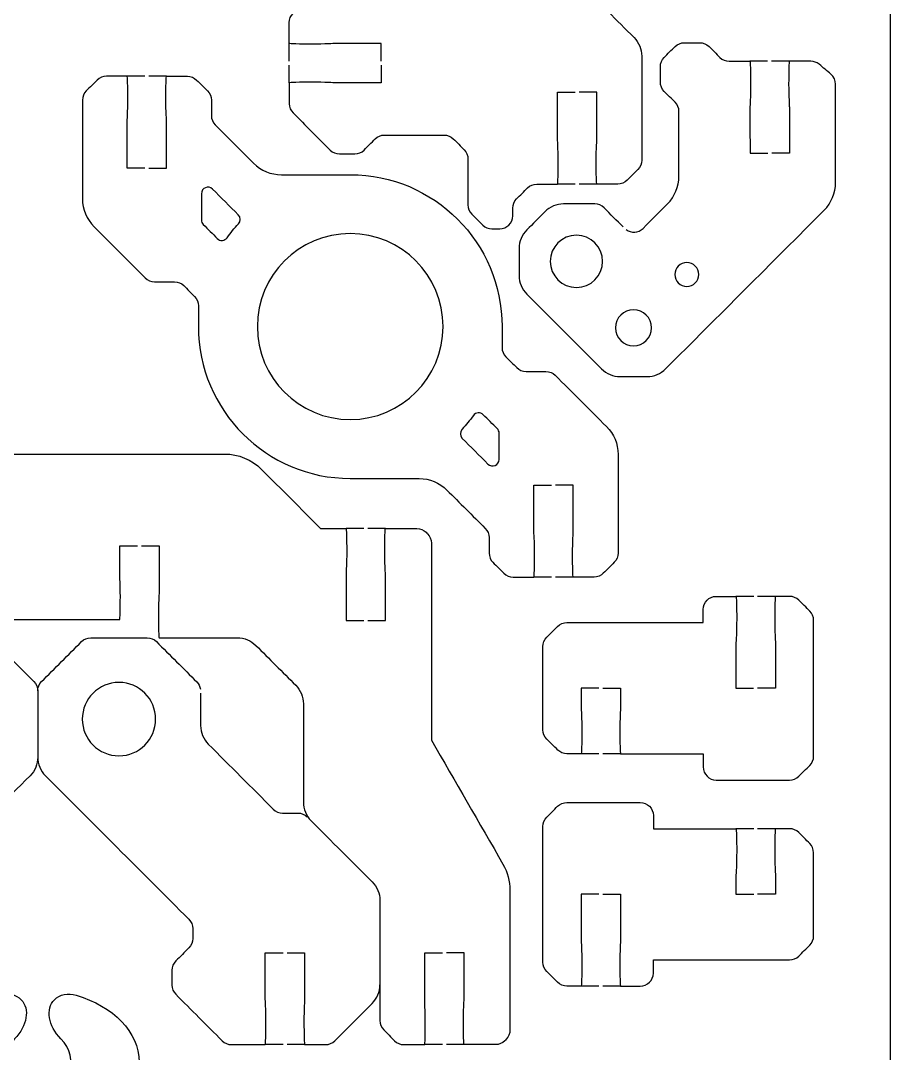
# Model space of a CAD drawing. Extents: x 0 to 265, y 230 to 450.
# Drawn here: x 63.7 to 130, y 292.7 to 371.4 of the extents above; entities that cross this region are included whole.
import ezdxf

# ---------------------------------------------------------------- set-up
doc = ezdxf.new("R2010")
doc.units = 0
doc.header["$MEASUREMENT"] = 0
doc.layers.add('DEFAULT', color=18, linetype='CONTINUOUS')

msp = doc.modelspace()

# ---------------------------------------------------------------- linework, layer by layer
at = {"layer": 'DEFAULT', "color": 1}
for points in [[(129.999, 242.15), (129.999, 437.85)], [(84.169, 368.346), (84.169, 369.697)], [(120.643, 368.343), (119.292, 368.343)], [(122.294, 368.343), (120.943, 368.343)], [(84.169, 366.699), (84.169, 368.046)], [(73.166, 367.207), (71.815, 367.207)], [(74.817, 367.207), (73.466, 367.207)], [(105.978, 358.983), (104.627, 358.983)], [(107.629, 358.983), (106.278, 358.983)], [(89.856, 332.74), (88.505, 332.74)], [(91.507, 332.74), (90.156, 332.74)], [(104.172, 329.04), (102.821, 329.04)], [(105.823, 329.04), (104.472, 329.04)], [(119.578, 327.565), (118.23, 327.565)], [(121.229, 327.565), (119.877, 327.565)], [(107.774, 315.567), (106.426, 315.567)], [(109.425, 315.567), (108.073, 315.567)], [(119.578, 309.863), (118.23, 309.863)], [(121.229, 309.863), (119.877, 309.863)], [(107.774, 297.865), (106.426, 297.865)], [(109.425, 297.865), (108.073, 297.865)], [(83.7, 293.409), (82.349, 293.409)], [(85.351, 293.409), (84, 293.409)], [(95.853, 293.409), (94.502, 293.409)], [(97.504, 293.409), (96.153, 293.409)]]:
    msp.add_lwpolyline(points, dxfattribs=at)
for points, knots in [([(91.168, 368.35), (91.168, 368.799), (91.168, 369.248), (91.168, 369.697), (90.002, 369.697), (88.835, 369.697), (87.669, 369.697), (87.577, 369.697), (86.886, 369.648), (85.919, 369.648), (84.952, 369.648), (84.169, 369.669), (84.169, 369.697), (84.169, 370.226), (84.169, 370.756), (84.169, 371.285), (84.169, 371.549), (84.275, 371.803), (84.462, 371.99), (84.74, 372.268), (85.017, 372.545), (85.295, 372.823), (85.482, 373.01), (85.736, 373.116), (86, 373.116), (86.78, 373.116), (87.559, 373.116), (88.339, 373.116), (88.872, 373.116), (89.38, 373.327), (89.754, 373.701), (90.084, 374.032), (90.415, 374.362), (90.745, 374.693), (91.119, 375.066), (91.331, 375.574), (91.331, 376.107), (91.331, 378.909), (91.331, 381.712), (91.331, 384.514), (91.331, 385.047), (91.119, 385.555), (90.745, 385.929), (90.191, 386.482), (89.637, 387.036), (89.083, 387.59), (88.709, 387.964), (88.498, 388.472), (88.498, 389.005), (88.498, 391.381), (88.498, 393.758), (88.498, 396.134), (88.498, 397.207), (89.069, 398.198), (89.997, 398.734), (92.396, 400.121), (94.795, 401.507), (97.194, 402.894), (97.515, 403.081), (97.896, 403.13), (98.252, 403.035), (98.577, 402.948), (98.901, 402.861), (99.226, 402.774), (99.483, 402.703), (99.702, 402.534), (99.836, 402.304), (100.1, 401.846), (100.363, 401.387), (100.63, 400.925), (100.63, 400.893), (99.97, 400.484), (99.141, 400.008), (98.302, 399.525), (97.677, 399.225), (97.596, 399.179), (96.586, 398.597), (95.576, 398.015), (94.566, 397.433), (94.791, 397.041), (95.017, 396.649), (95.243, 396.258)], [0, 0, 0, 0, 3.82, 3.82, 3.82, 13.74, 13.74, 13.74, 14.74, 14.74, 14.74, 15.74, 15.74, 15.74, 20.24, 20.24, 20.24, 21.24, 21.24, 21.24, 24.577544, 24.577544, 24.577544, 25.577544, 25.577544, 25.577544, 32.207544, 32.207544, 32.207544, 33.207544, 33.207544, 33.207544, 37.181484, 37.181484, 37.181484, 38.181484, 38.181484, 38.181484, 62.011484, 62.011484, 62.011484, 63.011484, 63.011484, 63.011484, 69.67243, 69.67243, 69.67243, 70.67243, 70.67243, 70.67243, 90.88243, 90.88243, 90.88243, 91.88243, 91.88243, 91.88243, 115.444351, 115.444351, 115.444351, 116.444351, 116.444351, 116.444351, 119.301832, 119.301832, 119.301832, 120.301832, 120.301832, 120.301832, 124.813485, 124.813485, 124.813485, 125.813485, 125.813485, 125.813485, 126.813485, 126.813485, 126.813485, 136.727646, 136.727646, 136.727646, 140.571511, 140.571511, 140.571511, 140.571511]), ([(106.133, 374.322), (106.278, 374.273), (106.408, 374.195), (106.514, 374.089), (107.828, 372.776), (109.141, 371.462), (110.455, 370.149), (110.829, 369.775), (111.04, 369.267), (111.04, 368.734), (111.04, 366.091), (111.04, 363.447), (111.04, 360.804), (111.04, 360.539), (110.934, 360.285), (110.748, 360.098), (110.472, 359.822), (110.197, 359.545), (109.922, 359.269), (109.735, 359.082), (109.481, 358.976), (109.213, 358.976), (108.685, 358.976), (108.157, 358.976), (107.625, 358.98), (107.597, 358.98), (107.573, 359.763), (107.573, 360.73), (107.573, 361.696), (107.625, 362.388), (107.625, 362.479), (107.625, 363.646), (107.625, 364.812), (107.625, 365.979), (107.175, 365.979), (106.725, 365.979), (106.274, 365.979)], [0, 0, 0, 0, 1, 1, 1, 16.796765, 16.796765, 16.796765, 17.796765, 17.796765, 17.796765, 40.276765, 40.276765, 40.276765, 41.276765, 41.276765, 41.276765, 44.593104, 44.593104, 44.593104, 45.593104, 45.593104, 45.593104, 50.097246, 50.097246, 50.097246, 51.097246, 51.097246, 51.097246, 52.097246, 52.097246, 52.097246, 62.017246, 62.017246, 62.017246, 65.847246, 65.847246, 65.847246, 65.847246]), ([(109.848, 355.516), (110.236, 355.226), (110.79, 355.258), (111.146, 355.611), (111.765, 356.231), (112.383, 356.85), (113.002, 357.47), (113.566, 358.031), (113.88, 358.796), (113.88, 359.59), (113.88, 361.232), (113.88, 362.873), (113.88, 364.515), (113.88, 364.783), (113.774, 365.037), (113.587, 365.224), (113.311, 365.499), (113.035, 365.774), (112.758, 366.049), (112.571, 366.236), (112.462, 366.49), (112.462, 366.759), (112.462, 367.149), (112.462, 367.539), (112.462, 367.93), (112.462, 368.194), (112.568, 368.448), (112.758, 368.635), (113.034, 368.912), (113.309, 369.188), (113.584, 369.464), (113.774, 369.651), (114.028, 369.757), (114.293, 369.757), (114.683, 369.757), (115.074, 369.757), (115.464, 369.757), (115.729, 369.757), (115.983, 369.651), (116.173, 369.464), (116.448, 369.188), (116.724, 368.912), (116.999, 368.635), (117.189, 368.448), (117.443, 368.343), (117.708, 368.343), (118.236, 368.343), (118.764, 368.343), (119.292, 368.343), (119.32, 368.343), (119.345, 367.559), (119.345, 366.593), (119.348, 365.626), (119.295, 364.935), (119.295, 364.843), (119.297, 363.676), (119.298, 362.51), (119.299, 361.343), (119.749, 361.343), (120.2, 361.343), (120.65, 361.343)], [0, 0, 0, 0, 1, 1, 1, 8.445838, 8.445838, 8.445838, 9.445838, 9.445838, 9.445838, 23.405838, 23.405838, 23.405838, 24.405838, 24.405838, 24.405838, 27.722176, 27.722176, 27.722176, 28.722176, 28.722176, 28.722176, 32.042176, 32.042176, 32.042176, 33.042176, 33.042176, 33.042176, 36.358514, 36.358514, 36.358514, 37.358514, 37.358514, 37.358514, 40.678514, 40.678514, 40.678514, 41.678514, 41.678514, 41.678514, 44.994853, 44.994853, 44.994853, 45.994853, 45.994853, 45.994853, 50.484853, 50.484853, 50.484853, 51.484853, 51.484853, 51.484853, 52.484853, 52.484853, 52.484853, 62.404858, 62.404858, 62.404858, 66.234858, 66.234858, 66.234858, 66.234858]), ([(109.626, 355.717), (109.141, 356.202), (108.657, 356.688), (108.172, 357.174), (107.982, 357.361), (107.728, 357.466), (107.463, 357.466), (106.669, 357.466), (105.876, 357.466), (105.082, 357.466), (104.553, 357.466), (104.045, 357.255), (103.667, 356.881), (103.205, 356.417), (102.743, 355.954), (102.281, 355.491), (101.903, 355.117), (101.692, 354.609), (101.692, 354.076), (101.692, 353.388), (101.692, 352.7), (101.692, 352.012), (101.692, 351.483), (101.903, 350.972), (102.281, 350.598), (104.179, 348.7), (106.077, 346.802), (107.975, 344.904), (108.352, 344.53), (108.86, 344.318), (109.389, 344.318), (110.077, 344.318), (110.765, 344.318), (111.453, 344.318), (111.982, 344.318), (112.49, 344.53), (112.868, 344.904), (116.894, 348.932), (120.92, 352.959), (124.947, 356.987), (125.511, 357.548), (125.825, 358.313), (125.825, 359.107), (125.825, 361.602), (125.825, 364.097), (125.825, 366.593), (125.825, 366.889), (125.698, 367.168), (125.469, 367.358), (125.171, 367.609), (124.874, 367.859), (124.576, 368.11), (124.393, 368.261), (124.167, 368.346), (123.931, 368.346), (123.385, 368.346), (122.84, 368.346), (122.294, 368.346), (122.266, 368.346), (122.245, 367.563), (122.245, 366.596), (122.248, 365.63), (122.297, 364.938), (122.297, 364.847), (122.299, 363.68), (122.3, 362.513), (122.301, 361.347), (121.851, 361.347), (121.4, 361.347), (120.95, 361.347)], [0, 0, 0, 0, 5.833635, 5.833635, 5.833635, 6.833635, 6.833635, 6.833635, 13.583635, 13.583635, 13.583635, 14.583635, 14.583635, 14.583635, 20.14857, 20.14857, 20.14857, 21.14857, 21.14857, 21.14857, 26.99857, 26.99857, 26.99857, 27.99857, 27.99857, 27.99857, 50.823977, 50.823977, 50.823977, 51.823977, 51.823977, 51.823977, 57.673977, 57.673977, 57.673977, 58.673977, 58.673977, 58.673977, 107.103721, 107.103721, 107.103721, 108.103721, 108.103721, 108.103721, 129.323721, 129.323721, 129.323721, 130.323721, 130.323721, 130.323721, 133.630955, 133.630955, 133.630955, 134.630955, 134.630955, 134.630955, 139.270955, 139.270955, 139.270955, 140.270955, 140.270955, 140.270955, 141.270955, 141.270955, 141.270955, 151.19096, 151.19096, 151.19096, 155.02096, 155.02096, 155.02096, 155.02096]), ([(91.168, 368.05), (91.168, 367.598), (91.168, 367.147), (91.168, 366.695), (90.002, 366.695), (88.835, 366.695), (87.669, 366.695), (87.577, 366.695), (86.886, 366.748), (85.919, 366.748), (84.952, 366.748), (84.169, 366.723), (84.169, 366.695), (84.169, 366.166), (84.169, 365.637), (84.169, 365.108), (84.169, 364.843), (84.275, 364.589), (84.462, 364.402), (85.404, 363.46), (86.346, 362.518), (87.288, 361.576), (87.475, 361.389), (87.729, 361.283), (87.993, 361.283), (88.384, 361.283), (88.774, 361.283), (89.165, 361.283), (89.433, 361.283), (89.687, 361.389), (89.874, 361.576), (90.156, 361.86), (90.438, 362.143), (90.72, 362.426), (90.907, 362.613), (91.161, 362.719), (91.429, 362.719), (92.944, 362.719), (94.459, 362.719), (95.973, 362.719), (96.238, 362.719), (96.492, 362.613), (96.679, 362.426), (96.954, 362.151), (97.229, 361.876), (97.504, 361.601), (97.691, 361.414), (97.797, 361.16), (97.797, 360.895), (97.797, 359.729), (97.797, 358.562), (97.797, 357.396), (97.797, 357.131), (97.903, 356.877), (98.09, 356.69), (98.366, 356.414), (98.643, 356.138), (98.919, 355.861), (99.106, 355.674), (99.36, 355.568), (99.624, 355.568), (99.821, 355.568), (100.017, 355.568), (100.214, 355.568), (100.764, 355.568), (101.212, 356.016), (101.212, 356.567), (101.212, 356.763), (101.212, 356.96), (101.212, 357.156), (101.212, 357.421), (101.318, 357.675), (101.505, 357.862), (101.781, 358.138), (102.057, 358.414), (102.334, 358.691), (102.521, 358.878), (102.775, 358.983), (103.039, 358.983), (103.569, 358.983), (104.098, 358.983), (104.627, 358.983), (104.655, 359.054), (104.673, 359.809), (104.673, 360.73), (104.673, 361.696), (104.623, 362.388), (104.623, 362.479), (104.623, 363.646), (104.623, 364.812), (104.623, 365.979), (105.074, 365.979), (105.524, 365.979), (105.974, 365.979)], [0, 0, 0, 0, 3.84, 3.84, 3.84, 13.76, 13.76, 13.76, 14.76, 14.76, 14.76, 15.76, 15.76, 15.76, 20.26, 20.26, 20.26, 21.26, 21.26, 21.26, 32.587851, 32.587851, 32.587851, 33.587851, 33.587851, 33.587851, 36.907851, 36.907851, 36.907851, 37.907851, 37.907851, 37.907851, 41.309042, 41.309042, 41.309042, 42.309042, 42.309042, 42.309042, 55.189042, 55.189042, 55.189042, 56.189042, 56.189042, 56.189042, 59.498301, 59.498301, 59.498301, 60.498301, 60.498301, 60.498301, 70.418301, 70.418301, 70.418301, 71.418301, 71.418301, 71.418301, 74.741703, 74.741703, 74.741703, 75.741703, 75.741703, 75.741703, 77.411703, 77.411703, 77.411703, 78.411703, 78.411703, 78.411703, 80.081703, 80.081703, 80.081703, 81.081703, 81.081703, 81.081703, 84.405105, 84.405105, 84.405105, 85.405105, 85.405105, 85.405105, 89.905105, 89.905105, 89.905105, 90.905105, 90.905105, 90.905105, 91.905105, 91.905105, 91.905105, 101.825105, 101.825105, 101.825105, 105.655105, 105.655105, 105.655105, 105.655105]), ([(73.163, 360.207), (72.713, 360.207), (72.264, 360.207), (71.815, 360.207), (71.815, 361.374), (71.815, 362.541), (71.815, 363.707), (71.815, 363.799), (71.864, 364.49), (71.864, 365.457), (71.864, 366.423), (71.843, 367.207), (71.815, 367.207), (71.287, 367.207), (70.759, 367.207), (70.231, 367.207), (69.966, 367.207), (69.709, 367.101), (69.522, 366.914), (69.247, 366.637), (68.972, 366.361), (68.696, 366.085), (68.509, 365.898), (68.404, 365.644), (68.404, 365.379), (68.404, 362.873), (68.404, 360.367), (68.404, 357.862), (68.404, 357.064), (68.721, 356.302), (69.286, 355.738), (70.587, 354.436), (71.889, 353.134), (73.191, 351.833), (73.378, 351.646), (73.632, 351.54), (73.9, 351.54), (74.408, 351.54), (74.916, 351.54), (75.424, 351.54), (75.688, 351.54), (75.942, 351.434), (76.129, 351.247), (76.405, 350.971), (76.68, 350.694), (76.955, 350.418), (77.142, 350.231), (77.248, 349.977), (77.248, 349.712), (77.248, 349.183), (77.248, 348.654), (77.248, 348.125), (77.248, 341.736), (82.43, 336.554), (88.822, 336.554), (90.572, 336.553), (92.322, 336.551), (94.072, 336.55), (94.869, 336.55), (95.631, 336.236), (96.192, 335.672), (97.167, 334.697), (98.142, 333.722), (99.116, 332.747), (99.303, 332.56), (99.409, 332.306), (99.409, 332.042), (99.409, 331.65), (99.409, 331.259), (99.409, 330.867), (99.409, 330.602), (99.515, 330.348), (99.702, 330.161), (99.977, 329.885), (100.252, 329.609), (100.528, 329.332), (100.715, 329.145), (100.972, 329.04), (101.237, 329.04), (101.765, 329.04), (102.293, 329.04), (102.821, 329.04), (102.849, 329.04), (102.874, 329.823), (102.874, 330.789), (102.874, 331.756), (102.821, 332.447), (102.821, 332.539), (102.822, 333.706), (102.823, 334.872), (102.824, 336.039), (103.275, 336.039), (103.725, 336.039), (104.175, 336.039)], [0, 0, 0, 0, 3.82, 3.82, 3.82, 13.74, 13.74, 13.74, 14.74, 14.74, 14.74, 15.74, 15.74, 15.74, 20.23, 20.23, 20.23, 21.23, 21.23, 21.23, 24.546338, 24.546338, 24.546338, 25.546338, 25.546338, 25.546338, 46.856338, 46.856338, 46.856338, 47.856338, 47.856338, 47.856338, 63.511682, 63.511682, 63.511682, 64.511682, 64.511682, 64.511682, 68.831682, 68.831682, 68.831682, 69.831682, 69.831682, 69.831682, 73.148021, 73.148021, 73.148021, 74.148021, 74.148021, 74.148021, 78.648021, 78.648021, 78.648021, 79.658021, 79.658021, 79.658021, 94.538024, 94.538024, 94.538024, 95.538024, 95.538024, 95.538024, 107.261855, 107.261855, 107.261855, 108.261855, 108.261855, 108.261855, 111.591855, 111.591855, 111.591855, 112.591855, 112.591855, 112.591855, 115.908193, 115.908193, 115.908193, 116.908193, 116.908193, 116.908193, 121.398193, 121.398193, 121.398193, 122.398193, 122.398193, 122.398193, 123.398193, 123.398193, 123.398193, 133.318198, 133.318198, 133.318198, 137.148198, 137.148198, 137.148198, 137.148198]), ([(73.462, 360.207), (73.914, 360.207), (74.366, 360.207), (74.817, 360.207), (74.817, 361.374), (74.817, 362.541), (74.817, 363.707), (74.817, 363.799), (74.764, 364.49), (74.764, 365.457), (74.764, 366.423), (74.789, 367.207), (74.817, 367.207), (75.346, 367.207), (75.875, 367.207), (76.405, 367.207), (76.669, 367.207), (76.923, 367.101), (77.11, 366.914), (77.387, 366.637), (77.663, 366.361), (77.939, 366.085), (78.126, 365.898), (78.232, 365.644), (78.232, 365.379), (78.232, 364.989), (78.232, 364.598), (78.232, 364.208), (78.232, 363.94), (78.338, 363.686), (78.525, 363.499), (79.5, 362.524), (80.474, 361.549), (81.449, 360.574), (82.014, 360.013), (82.776, 359.696), (83.57, 359.696), (85.32, 359.696), (87.071, 359.696), (88.822, 359.696), (95.215, 359.696), (100.394, 354.517), (100.394, 348.125), (100.394, 347.595), (100.394, 347.064), (100.394, 346.534), (100.394, 346.269), (100.499, 346.015), (100.686, 345.828), (100.961, 345.552), (101.237, 345.276), (101.512, 344.999), (101.699, 344.812), (101.956, 344.706), (102.221, 344.706), (102.729, 344.706), (103.237, 344.706), (103.745, 344.706), (104.009, 344.706), (104.263, 344.601), (104.45, 344.414), (105.753, 343.112), (107.056, 341.81), (108.359, 340.508), (108.924, 339.947), (109.238, 339.182), (109.238, 338.388), (109.238, 335.882), (109.238, 333.376), (109.238, 330.87), (109.238, 330.602), (109.132, 330.348), (108.945, 330.161), (108.668, 329.885), (108.392, 329.609), (108.116, 329.332), (107.929, 329.145), (107.675, 329.04), (107.41, 329.04), (106.881, 329.04), (106.352, 329.04), (105.823, 329.04), (105.795, 329.04), (105.773, 329.823), (105.773, 330.789), (105.773, 331.756), (105.823, 332.447), (105.823, 332.539), (105.824, 333.706), (105.825, 334.872), (105.826, 336.039), (105.376, 336.039), (104.926, 336.039), (104.475, 336.039)], [0, 0, 0, 0, 3.84, 3.84, 3.84, 13.76, 13.76, 13.76, 14.76, 14.76, 14.76, 15.76, 15.76, 15.76, 20.26, 20.26, 20.26, 21.26, 21.26, 21.26, 24.583402, 24.583402, 24.583402, 25.583402, 25.583402, 25.583402, 28.903402, 28.903402, 28.903402, 29.903402, 29.903402, 29.903402, 41.627232, 41.627232, 41.627232, 42.627232, 42.627232, 42.627232, 57.517232, 57.517232, 57.517232, 58.517232, 58.517232, 58.517232, 63.027232, 63.027232, 63.027232, 64.027232, 64.027232, 64.027232, 67.343571, 67.343571, 67.343571, 68.343571, 68.343571, 68.343571, 72.663571, 72.663571, 72.663571, 73.663571, 73.663571, 73.663571, 89.325987, 89.325987, 89.325987, 90.325987, 90.325987, 90.325987, 111.635987, 111.635987, 111.635987, 112.635987, 112.635987, 112.635987, 115.959389, 115.959389, 115.959389, 116.959389, 116.959389, 116.959389, 121.459389, 121.459389, 121.459389, 122.459389, 122.459389, 122.459389, 123.459389, 123.459389, 123.459389, 133.379394, 133.379394, 133.379394, 137.209394, 137.209394, 137.209394, 137.209394]), ([(78.68, 354.839), (78.326, 355.192), (77.972, 355.545), (77.617, 355.899), (77.524, 355.993), (77.471, 356.12), (77.471, 356.253), (77.471, 356.917), (77.471, 357.582), (77.471, 358.246), (77.471, 358.692), (78.009, 358.915), (78.324, 358.6), (78.978, 357.946), (79.632, 357.292), (80.286, 356.638), (80.476, 356.448), (80.475, 356.144), (80.293, 355.946), (79.986, 355.613), (79.699, 355.263), (79.433, 354.896), (79.254, 354.648), (78.896, 354.623), (78.68, 354.839)], [0, 0, 0, 0, 4.253958, 4.253958, 4.253958, 5.253958, 5.253958, 5.253958, 10.903958, 10.903958, 10.903958, 11.903958, 11.903958, 11.903958, 19.765571, 19.765571, 19.765571, 20.765571, 20.765571, 20.765571, 21.765571, 21.765571, 21.765571, 22.765571, 22.765571, 22.765571, 22.765571]), ([(88.823, 341.042), (84.911, 341.042), (81.739, 344.213), (81.739, 348.126), (81.739, 352.038), (84.911, 355.206), (88.823, 355.206), (92.732, 355.206), (95.903, 352.038), (95.903, 348.126), (95.903, 344.213), (92.732, 341.042), (88.823, 341.042)], [1, 1, 1, 1, 2, 2, 2, 3, 3, 3, 4, 4, 4, 5, 5, 5, 5]), ([(106.064, 351.102), (104.964, 351.102), (104.071, 351.995), (104.071, 353.095), (104.071, 354.196), (104.964, 355.085), (106.064, 355.085), (107.165, 355.085), (108.058, 354.196), (108.058, 353.095), (108.058, 351.995), (107.165, 351.102), (106.064, 351.102)], [1, 1, 1, 1, 2, 2, 2, 3, 3, 3, 4, 4, 4, 5, 5, 5, 5]), ([(114.478, 351.183), (113.974, 351.183), (113.568, 351.589), (113.568, 352.094), (113.568, 352.598), (113.974, 353.007), (114.478, 353.007), (114.983, 353.007), (115.388, 352.598), (115.388, 352.094), (115.388, 351.589), (114.983, 351.183), (114.478, 351.183)], [1, 1, 1, 1, 2, 2, 2, 3, 3, 3, 4, 4, 4, 5, 5, 5, 5]), ([(110.421, 346.661), (109.659, 346.661), (109.045, 347.278), (109.045, 348.037), (109.045, 348.795), (109.659, 349.409), (110.421, 349.409), (111.18, 349.409), (111.794, 348.795), (111.794, 348.037), (111.794, 347.278), (111.18, 346.661), (110.421, 346.661)], [1, 1, 1, 1, 2, 2, 2, 3, 3, 3, 4, 4, 4, 5, 5, 5, 5]), ([(99.319, 337.648), (98.665, 338.301), (98.011, 338.955), (97.357, 339.609), (97.167, 339.799), (97.168, 340.103), (97.35, 340.302), (97.656, 340.635), (97.941, 340.986), (98.206, 341.354), (98.384, 341.602), (98.744, 341.627), (98.96, 341.411), (99.315, 341.057), (99.67, 340.703), (100.025, 340.349), (100.119, 340.255), (100.172, 340.127), (100.172, 339.995), (100.172, 339.33), (100.172, 338.666), (100.172, 338.002), (100.172, 337.556), (99.633, 337.333), (99.319, 337.648)], [1, 1, 1, 1, 8.861613, 8.861613, 8.861613, 9.861613, 9.861613, 9.861613, 10.861613, 10.861613, 10.861613, 11.861613, 11.861613, 11.861613, 16.127591, 16.127591, 16.127591, 17.127591, 17.127591, 17.127591, 22.777591, 22.777591, 22.777591, 23.777591, 23.777591, 23.777591, 23.777591]), ([(40.143, 325.741), (40.593, 325.741), (41.043, 325.741), (41.494, 325.741), (41.494, 326.908), (41.494, 328.074), (41.494, 329.241), (41.494, 329.576), (41.444, 330.024), (41.444, 330.99), (41.444, 331.961), (41.465, 332.74), (41.494, 332.74), (42.14, 332.74), (42.787, 332.74), (43.434, 332.74), (44.934, 334.241), (46.435, 335.741), (47.935, 337.242), (48.687, 337.99), (49.703, 338.413), (50.765, 338.413), (60.254, 338.413), (69.744, 338.413), (79.234, 338.413), (80.292, 338.413), (81.308, 337.993), (82.06, 337.245), (83.56, 335.744), (85.061, 334.242), (86.561, 332.74), (87.207, 332.74), (87.852, 332.74), (88.498, 332.74), (88.53, 332.74), (88.551, 331.961), (88.551, 330.99), (88.551, 330.024), (88.501, 329.576), (88.501, 329.241), (88.501, 328.074), (88.501, 326.908), (88.501, 325.741), (88.953, 325.741), (89.404, 325.741), (89.856, 325.741)], [0, 0, 0, 0, 3.83, 3.83, 3.83, 13.75, 13.75, 13.75, 14.75, 14.75, 14.75, 15.75, 15.75, 15.75, 21.25, 21.25, 21.25, 39.295365, 39.295365, 39.295365, 40.295365, 40.295365, 40.295365, 120.995365, 120.995365, 120.995365, 121.995365, 121.995365, 121.995365, 140.047803, 140.047803, 140.047803, 145.537803, 145.537803, 145.537803, 146.537803, 146.537803, 146.537803, 147.537803, 147.537803, 147.537803, 157.457803, 157.457803, 157.457803, 161.297803, 161.297803, 161.297803, 161.297803]), ([(90.156, 325.741), (90.604, 325.741), (91.052, 325.741), (91.5, 325.741), (91.501, 326.908), (91.502, 328.074), (91.503, 329.241), (91.503, 329.576), (91.454, 330.024), (91.451, 330.99), (91.454, 331.95), (91.475, 332.73), (91.503, 332.74), (92.302, 332.74), (93.1, 332.74), (93.899, 332.74), (94.163, 332.74), (94.417, 332.638), (94.604, 332.447), (94.64, 332.412), (94.675, 332.377), (94.71, 332.342), (94.897, 332.155), (95.003, 331.901), (95.003, 331.632), (95.003, 326.628), (95.003, 321.623), (95.003, 316.618), (96.823, 313.466), (98.644, 310.313), (100.464, 307.16), (100.817, 306.55), (101, 305.862), (101, 305.16), (101, 301.612), (101, 298.065), (101, 294.517), (101, 294.256), (100.894, 294.002), (100.707, 293.815), (100.672, 293.778), (100.637, 293.742), (100.602, 293.705), (100.415, 293.518), (100.161, 293.413), (99.896, 293.413), (99.096, 293.413), (98.297, 293.413), (97.497, 293.413), (97.469, 293.413), (97.448, 294.196), (97.448, 295.159), (97.448, 296.125), (97.497, 296.573), (97.497, 296.912), (97.497, 298.079), (97.497, 299.245), (97.497, 300.412), (97.049, 300.412), (96.601, 300.412), (96.153, 300.412)], [0, 0, 0, 0, 3.81, 3.81, 3.81, 13.730005, 13.730005, 13.730005, 14.730005, 14.730005, 14.730005, 15.730005, 15.730005, 15.730005, 22.520005, 22.520005, 22.520005, 23.520005, 23.520005, 23.520005, 23.944269, 23.944269, 23.944269, 24.944269, 24.944269, 24.944269, 67.504269, 67.504269, 67.504269, 98.46241, 98.46241, 98.46241, 99.46241, 99.46241, 99.46241, 129.63241, 129.63241, 129.63241, 130.63241, 130.63241, 130.63241, 131.063803, 131.063803, 131.063803, 132.063803, 132.063803, 132.063803, 138.863803, 138.863803, 138.863803, 139.863803, 139.863803, 139.863803, 140.863803, 140.863803, 140.863803, 150.783803, 150.783803, 150.783803, 154.593803, 154.593803, 154.593803, 154.593803]), ([(57.4, 331.41), (57.851, 331.41), (58.301, 331.41), (58.752, 331.41), (58.752, 330.711), (58.752, 330.011), (58.752, 329.311), (58.752, 328.976), (58.702, 328.528), (58.702, 327.561), (58.702, 326.595), (58.723, 325.812), (58.752, 325.812), (62.916, 325.812), (67.08, 325.812), (71.243, 325.812), (71.272, 325.812), (71.293, 326.595), (71.293, 327.561), (71.293, 328.528), (71.243, 328.976), (71.243, 329.311), (71.243, 330.011), (71.243, 330.711), (71.243, 331.41), (71.694, 331.41), (72.144, 331.41), (72.595, 331.41)], [0, 0, 0, 0, 3.83, 3.83, 3.83, 9.78, 9.78, 9.78, 10.78, 10.78, 10.78, 11.78, 11.78, 11.78, 47.19, 47.19, 47.19, 48.19, 48.19, 48.19, 49.19, 49.19, 49.19, 55.14, 55.14, 55.14, 58.97, 58.97, 58.97, 58.97]), ([(72.894, 331.41), (73.345, 331.41), (73.795, 331.41), (74.246, 331.41), (74.246, 330.244), (74.246, 329.077), (74.246, 327.911), (74.246, 327.576), (74.196, 327.128), (74.196, 326.161), (74.196, 325.194), (74.217, 324.411), (74.246, 324.411), (76.235, 324.411), (78.225, 324.411), (80.215, 324.411), (80.747, 324.411), (81.255, 324.203), (81.629, 323.826), (82.641, 322.815), (83.652, 321.805), (84.663, 320.795), (85.037, 320.418), (85.249, 319.91), (85.249, 319.381), (85.249, 316.882), (85.249, 314.383), (85.249, 311.884), (85.249, 311.355), (85.46, 310.847), (85.834, 310.469), (87.388, 308.917), (88.941, 307.365), (90.495, 305.813), (90.868, 305.435), (91.08, 304.927), (91.08, 304.398), (91.08, 301.345), (91.08, 298.293), (91.08, 295.24), (91.08, 294.975), (91.186, 294.721), (91.373, 294.531), (91.649, 294.256), (91.926, 293.981), (92.202, 293.705), (92.389, 293.515), (92.643, 293.409), (92.911, 293.409), (93.439, 293.409), (93.967, 293.409), (94.495, 293.409), (94.523, 293.409), (94.544, 294.192), (94.544, 295.159), (94.544, 296.125), (94.495, 296.573), (94.495, 296.909), (94.495, 298.075), (94.495, 299.242), (94.495, 300.408), (94.948, 300.408), (95.401, 300.408), (95.853, 300.408)], [0, 0, 0, 0, 3.83, 3.83, 3.83, 13.75, 13.75, 13.75, 14.75, 14.75, 14.75, 15.75, 15.75, 15.75, 32.67, 32.67, 32.67, 33.67, 33.67, 33.67, 45.825168, 45.825168, 45.825168, 46.825168, 46.825168, 46.825168, 68.075168, 68.075168, 68.075168, 69.075168, 69.075168, 69.075168, 87.749859, 87.749859, 87.749859, 88.749859, 88.749859, 88.749859, 114.709859, 114.709859, 114.709859, 115.709859, 115.709859, 115.709859, 119.026197, 119.026197, 119.026197, 120.026197, 120.026197, 120.026197, 124.516197, 124.516197, 124.516197, 125.516197, 125.516197, 125.516197, 126.516197, 126.516197, 126.516197, 136.436197, 136.436197, 136.436197, 140.286197, 140.286197, 140.286197, 140.286197]), ([(107.774, 320.566), (107.324, 320.566), (106.875, 320.566), (106.426, 320.566), (106.426, 320.066), (106.426, 319.566), (106.426, 319.067), (106.426, 318.975), (106.475, 318.283), (106.475, 317.317), (106.475, 316.35), (106.454, 315.567), (106.426, 315.567), (106.065, 315.567), (105.704, 315.567), (105.343, 315.567), (105.078, 315.567), (104.824, 315.673), (104.637, 315.86), (104.361, 316.136), (104.085, 316.412), (103.808, 316.689), (103.621, 316.876), (103.516, 317.13), (103.516, 317.394), (103.514, 319.509), (103.513, 321.623), (103.512, 323.737), (103.512, 324.005), (103.618, 324.259), (103.805, 324.446), (104.081, 324.723), (104.358, 324.999), (104.634, 325.275), (104.821, 325.462), (105.075, 325.568), (105.339, 325.568), (108.803, 325.568), (112.266, 325.568), (115.729, 325.568), (115.729, 325.901), (115.729, 326.234), (115.729, 326.567), (115.729, 327.12), (116.177, 327.568), (116.727, 327.568), (117.228, 327.568), (117.729, 327.568), (118.23, 327.568), (118.258, 327.568), (118.283, 326.785), (118.283, 325.819), (118.283, 324.852), (118.23, 324.161), (118.23, 324.069), (118.23, 322.902), (118.23, 321.736), (118.23, 320.569), (118.678, 320.569), (119.126, 320.569), (119.574, 320.569)], [0, 0, 0, 0, 3.82, 3.82, 3.82, 8.07, 8.07, 8.07, 9.07, 9.07, 9.07, 10.07, 10.07, 10.07, 13.14, 13.14, 13.14, 14.14, 14.14, 14.14, 17.463402, 17.463402, 17.463402, 18.463402, 18.463402, 18.463402, 36.443405, 36.443405, 36.443405, 37.443405, 37.443405, 37.443405, 40.766807, 40.766807, 40.766807, 41.766807, 41.766807, 41.766807, 71.216807, 71.216807, 71.216807, 74.046807, 74.046807, 74.046807, 75.046807, 75.046807, 75.046807, 79.306807, 79.306807, 79.306807, 80.306807, 80.306807, 80.306807, 81.306807, 81.306807, 81.306807, 91.226807, 91.226807, 91.226807, 95.036807, 95.036807, 95.036807, 95.036807]), ([(108.073, 320.566), (108.525, 320.566), (108.977, 320.566), (109.428, 320.566), (109.428, 320.066), (109.428, 319.566), (109.428, 319.067), (109.428, 318.975), (109.375, 318.283), (109.375, 317.317), (109.375, 316.396), (109.396, 315.641), (109.428, 315.571), (111.528, 315.571), (113.629, 315.571), (115.729, 315.571), (115.729, 315.237), (115.729, 314.903), (115.729, 314.569), (115.729, 314.018), (116.177, 313.57), (116.727, 313.57), (118.591, 313.57), (120.455, 313.57), (122.319, 313.57), (122.583, 313.57), (122.837, 313.676), (123.024, 313.863), (123.299, 314.138), (123.575, 314.413), (123.85, 314.689), (124.04, 314.876), (124.146, 315.13), (124.146, 315.394), (124.146, 318.842), (124.146, 322.29), (124.146, 325.738), (124.146, 326.006), (124.04, 326.26), (123.853, 326.447), (123.577, 326.723), (123.301, 326.999), (123.024, 327.276), (122.837, 327.463), (122.58, 327.568), (122.315, 327.568), (121.954, 327.568), (121.593, 327.568), (121.232, 327.568), (121.204, 327.568), (121.183, 326.785), (121.183, 325.819), (121.183, 324.852), (121.232, 324.161), (121.232, 324.069), (121.232, 322.902), (121.232, 321.736), (121.232, 320.569), (120.779, 320.569), (120.327, 320.569), (119.874, 320.569)], [0, 0, 0, 0, 3.84, 3.84, 3.84, 8.09, 8.09, 8.09, 9.09, 9.09, 9.09, 10.09, 10.09, 10.09, 27.95, 27.95, 27.95, 30.79, 30.79, 30.79, 31.79, 31.79, 31.79, 47.64, 47.64, 47.64, 48.64, 48.64, 48.64, 51.94926, 51.94926, 51.94926, 52.94926, 52.94926, 52.94926, 82.26926, 82.26926, 82.26926, 83.26926, 83.26926, 83.26926, 86.592662, 86.592662, 86.592662, 87.592662, 87.592662, 87.592662, 90.662662, 90.662662, 90.662662, 91.662662, 91.662662, 91.662662, 92.662662, 92.662662, 92.662662, 102.582662, 102.582662, 102.582662, 106.432662, 106.432662, 106.432662, 106.432662]), ([(52.592, 320.495), (52.624, 320.703), (52.719, 320.897), (52.871, 321.049), (53.895, 322.072), (54.919, 323.095), (55.943, 324.118), (56.127, 324.309), (56.381, 324.411), (56.646, 324.411), (58.08, 324.411), (59.515, 324.411), (60.949, 324.411), (61.218, 324.411), (61.472, 324.309), (61.658, 324.118), (62.675, 323.103), (63.691, 322.089), (64.707, 321.074), (64.893, 320.89), (64.999, 320.633), (64.999, 320.365), (64.999, 318.681), (64.999, 316.997), (64.999, 315.313), (64.999, 314.784), (64.788, 314.276), (64.414, 313.902), (60.765, 310.254), (57.116, 306.606), (53.467, 302.959), (53.28, 302.768), (53.174, 302.514), (53.174, 302.25), (53.174, 301.999), (53.174, 301.749), (53.174, 301.498), (53.174, 301.234), (53.28, 300.98), (53.467, 300.789), (53.803, 300.454), (54.14, 300.119), (54.476, 299.784), (54.663, 299.593), (54.769, 299.339), (54.769, 299.075), (54.769, 298.701), (54.769, 298.327), (54.769, 297.953), (54.769, 297.688), (54.663, 297.434), (54.476, 297.244), (53.295, 296.064), (52.115, 294.885), (50.934, 293.705), (50.747, 293.515), (50.493, 293.409), (50.228, 293.409), (49.369, 293.409), (48.509, 293.409), (47.65, 293.409), (47.621, 293.409), (47.6, 294.192), (47.6, 295.162), (47.6, 296.125), (47.65, 296.817), (47.65, 296.909), (47.65, 298.075), (47.65, 299.242), (47.65, 300.408), (47.199, 300.408), (46.749, 300.408), (46.299, 300.408)], [0, 0, 0, 0, 1, 1, 1, 13.310731, 13.310731, 13.310731, 14.310731, 14.310731, 14.310731, 26.510731, 26.510731, 26.510731, 27.510731, 27.510731, 27.510731, 39.722467, 39.722467, 39.722467, 40.722467, 40.722467, 40.722467, 55.042467, 55.042467, 55.042467, 56.042467, 56.042467, 56.042467, 99.918444, 99.918444, 99.918444, 100.918444, 100.918444, 100.918444, 103.048444, 103.048444, 103.048444, 104.048444, 104.048444, 104.048444, 108.08603, 108.08603, 108.08603, 109.08603, 109.08603, 109.08603, 112.26603, 112.26603, 112.26603, 113.26603, 113.26603, 113.26603, 127.457664, 127.457664, 127.457664, 128.457664, 128.457664, 128.457664, 135.767664, 135.767664, 135.767664, 136.767664, 136.767664, 136.767664, 137.767664, 137.767664, 137.767664, 147.687664, 147.687664, 147.687664, 151.517664, 151.517664, 151.517664, 151.517664]), ([(64.992, 320.365), (64.992, 320.633), (65.098, 320.89), (65.285, 321.074), (66.301, 322.089), (67.317, 323.103), (68.333, 324.118), (68.52, 324.309), (68.774, 324.411), (69.042, 324.411), (70.477, 324.411), (71.911, 324.411), (73.346, 324.411), (73.611, 324.411), (73.865, 324.309), (74.048, 324.118), (75.072, 323.095), (76.097, 322.072), (77.121, 321.049), (77.272, 320.897), (77.368, 320.703), (77.399, 320.495)], [0, 0, 0, 0, 1, 1, 1, 13.211736, 13.211736, 13.211736, 14.211736, 14.211736, 14.211736, 26.411736, 26.411736, 26.411736, 27.411736, 27.411736, 27.411736, 39.722467, 39.722467, 39.722467, 40.722467, 40.722467, 40.722467, 40.722467]), ([(68.393, 318.215), (68.393, 319.76), (69.642, 321.009), (71.187, 321.009), (72.733, 321.009), (73.985, 319.76), (73.985, 318.215), (73.985, 316.669), (72.733, 315.417), (71.187, 315.417), (69.642, 315.417), (68.393, 316.669), (68.393, 318.215)], [1, 1, 1, 1, 2, 2, 2, 3, 3, 3, 4, 4, 4, 5, 5, 5, 5]), ([(77.414, 320.195), (77.414, 319.37), (77.414, 318.544), (77.414, 317.719), (77.414, 317.19), (77.625, 316.682), (77.999, 316.304), (79.651, 314.653), (81.304, 313.002), (82.956, 311.351), (83.143, 311.161), (83.397, 311.058), (83.665, 311.058), (84.055, 311.058), (84.446, 311.058), (84.836, 311.058), (85.101, 311.058), (85.355, 310.953), (85.542, 310.762)], [0, 0, 0, 0, 7.02, 7.02, 7.02, 8.02, 8.02, 8.02, 27.882631, 27.882631, 27.882631, 28.882631, 28.882631, 28.882631, 32.202631, 32.202631, 32.202631, 33.202631, 33.202631, 33.202631, 33.202631]), ([(64.992, 315.313), (64.992, 314.784), (65.204, 314.276), (65.578, 313.902), (69.227, 310.254), (72.876, 306.606), (76.525, 302.959), (76.712, 302.768), (76.817, 302.514), (76.817, 302.25), (76.817, 301.999), (76.817, 301.749), (76.817, 301.498), (76.817, 301.234), (76.712, 300.98), (76.525, 300.789), (76.188, 300.454), (75.852, 300.119), (75.516, 299.784), (75.329, 299.593), (75.223, 299.339), (75.223, 299.075), (75.223, 298.701), (75.223, 298.327), (75.223, 297.953), (75.223, 297.688), (75.329, 297.434), (75.516, 297.244), (76.696, 296.064), (77.877, 294.885), (79.057, 293.705), (79.244, 293.515), (79.498, 293.409), (79.767, 293.409), (80.625, 293.409), (81.483, 293.409), (82.342, 293.409), (82.37, 293.409), (82.391, 294.192), (82.391, 295.162), (82.391, 296.125), (82.342, 296.817), (82.342, 296.909), (82.342, 298.075), (82.342, 299.242), (82.342, 300.408), (82.795, 300.408), (83.247, 300.408), (83.7, 300.408)], [0, 0, 0, 0, 1, 1, 1, 44.875976, 44.875976, 44.875976, 45.875976, 45.875976, 45.875976, 48.005976, 48.005976, 48.005976, 49.005976, 49.005976, 49.005976, 53.043562, 53.043562, 53.043562, 54.043562, 54.043562, 54.043562, 57.223562, 57.223562, 57.223562, 58.223562, 58.223562, 58.223562, 72.415197, 72.415197, 72.415197, 73.415197, 73.415197, 73.415197, 80.715197, 80.715197, 80.715197, 81.715197, 81.715197, 81.715197, 82.715197, 82.715197, 82.715197, 92.635197, 92.635197, 92.635197, 96.485197, 96.485197, 96.485197, 96.485197]), ([(107.777, 304.864), (107.327, 304.864), (106.876, 304.864), (106.426, 304.864), (106.426, 303.697), (106.426, 302.531), (106.426, 301.364), (106.426, 301.272), (106.475, 300.581), (106.475, 299.614), (106.475, 298.648), (106.454, 297.865), (106.426, 297.865), (106.064, 297.865), (105.702, 297.865), (105.339, 297.865), (105.075, 297.865), (104.821, 297.97), (104.634, 298.157), (104.358, 298.434), (104.081, 298.71), (103.805, 298.986), (103.618, 299.173), (103.512, 299.427), (103.512, 299.692), (103.512, 303.14), (103.512, 306.588), (103.512, 310.035), (103.512, 310.3), (103.618, 310.558), (103.805, 310.745), (104.081, 311.02), (104.358, 311.295), (104.634, 311.57), (104.821, 311.757), (105.075, 311.863), (105.339, 311.863), (107.202, 311.863), (109.065, 311.863), (110.927, 311.863), (111.481, 311.863), (111.929, 311.415), (111.929, 310.861), (111.929, 310.528), (111.929, 310.195), (111.929, 309.863), (114.03, 309.863), (116.13, 309.863), (118.23, 309.863), (118.262, 309.792), (118.283, 309.037), (118.283, 308.116), (118.283, 307.15), (118.23, 306.458), (118.23, 306.367), (118.23, 305.867), (118.23, 305.367), (118.23, 304.867), (118.679, 304.867), (119.128, 304.867), (119.578, 304.867)], [0, 0, 0, 0, 3.83, 3.83, 3.83, 13.75, 13.75, 13.75, 14.75, 14.75, 14.75, 15.75, 15.75, 15.75, 18.83, 18.83, 18.83, 19.83, 19.83, 19.83, 23.153402, 23.153402, 23.153402, 24.153402, 24.153402, 24.153402, 53.473402, 53.473402, 53.473402, 54.473402, 54.473402, 54.473402, 57.78974, 57.78974, 57.78974, 58.78974, 58.78974, 58.78974, 74.62974, 74.62974, 74.62974, 75.62974, 75.62974, 75.62974, 78.45974, 78.45974, 78.45974, 96.31974, 96.31974, 96.31974, 97.31974, 97.31974, 97.31974, 98.31974, 98.31974, 98.31974, 102.56974, 102.56974, 102.56974, 106.38974, 106.38974, 106.38974, 106.38974]), ([(108.077, 304.864), (108.527, 304.864), (108.978, 304.864), (109.428, 304.864), (109.428, 303.697), (109.428, 302.531), (109.428, 301.364), (109.428, 301.272), (109.375, 300.581), (109.375, 299.614), (109.375, 298.648), (109.4, 297.865), (109.428, 297.865), (109.928, 297.865), (110.428, 297.865), (110.927, 297.865), (111.481, 297.865), (111.929, 298.313), (111.929, 298.863), (111.929, 299.197), (111.929, 299.531), (111.929, 299.865), (115.391, 299.865), (118.853, 299.865), (122.315, 299.865), (122.583, 299.865), (122.837, 299.971), (123.024, 300.158), (123.301, 300.434), (123.577, 300.71), (123.853, 300.987), (124.04, 301.174), (124.146, 301.428), (124.146, 301.692), (124.145, 303.807), (124.144, 305.921), (124.142, 308.035), (124.142, 308.303), (124.037, 308.557), (123.85, 308.744), (123.573, 309.021), (123.297, 309.297), (123.021, 309.573), (122.834, 309.76), (122.58, 309.866), (122.312, 309.866), (121.952, 309.866), (121.592, 309.866), (121.232, 309.866), (121.204, 309.866), (121.183, 309.083), (121.183, 308.116), (121.183, 307.15), (121.232, 306.458), (121.232, 306.367), (121.232, 305.867), (121.232, 305.367), (121.232, 304.867), (120.781, 304.867), (120.329, 304.867), (119.877, 304.867)], [0, 0, 0, 0, 3.83, 3.83, 3.83, 13.75, 13.75, 13.75, 14.75, 14.75, 14.75, 15.75, 15.75, 15.75, 20, 20, 20, 21, 21, 21, 23.84, 23.84, 23.84, 53.28, 53.28, 53.28, 54.28, 54.28, 54.28, 57.603402, 57.603402, 57.603402, 58.603402, 58.603402, 58.603402, 76.583405, 76.583405, 76.583405, 77.583405, 77.583405, 77.583405, 80.906807, 80.906807, 80.906807, 81.906807, 81.906807, 81.906807, 84.966807, 84.966807, 84.966807, 85.966807, 85.966807, 85.966807, 86.966807, 86.966807, 86.966807, 91.216807, 91.216807, 91.216807, 95.056807, 95.056807, 95.056807, 95.056807]), ([(84, 300.408), (84.448, 300.408), (84.896, 300.408), (85.344, 300.408), (85.344, 299.242), (85.344, 298.075), (85.344, 296.909), (85.344, 296.817), (85.291, 296.125), (85.291, 295.162), (85.291, 294.192), (85.316, 293.409), (85.344, 293.409), (85.874, 293.409), (86.405, 293.409), (86.935, 293.409), (87.2, 293.409), (87.454, 293.515), (87.641, 293.705), (88.592, 294.655), (89.543, 295.606), (90.495, 296.556), (90.868, 296.933), (91.08, 297.441), (91.08, 297.97)], [0, 0, 0, 0, 3.81, 3.81, 3.81, 13.73, 13.73, 13.73, 14.73, 14.73, 14.73, 15.73, 15.73, 15.73, 20.24, 20.24, 20.24, 21.24, 21.24, 21.24, 32.673919, 32.673919, 32.673919, 33.673919, 33.673919, 33.673919, 33.673919]), ([(41.148, 285.083), (41.598, 285.083), (42.049, 285.083), (42.499, 285.083), (42.5, 286.25), (42.501, 287.416), (42.503, 288.583), (42.503, 288.918), (42.453, 289.366), (42.453, 290.333), (42.453, 291.299), (42.474, 292.083), (42.503, 292.083), (43.029, 292.083), (43.556, 292.083), (44.083, 292.083), (44.348, 292.083), (44.605, 291.98), (44.792, 291.79), (45.069, 291.513), (45.345, 291.237), (45.621, 290.961), (45.808, 290.774), (45.914, 290.52), (45.914, 290.255), (45.914, 288.808), (45.914, 287.36), (45.914, 285.912), (45.914, 285.383), (46.122, 284.875), (46.496, 284.498), (47.039, 283.956), (47.583, 283.414), (48.126, 282.872), (48.313, 282.681), (48.567, 282.575), (48.831, 282.575), (50.003, 282.575), (51.174, 282.575), (52.345, 282.575), (52.61, 282.575), (52.867, 282.681), (53.054, 282.868), (54.071, 283.885), (55.089, 284.902), (56.106, 285.92), (56.854, 286.671), (57.277, 287.687), (57.277, 288.749), (57.277, 289.86), (57.277, 290.971), (57.277, 292.083), (57.277, 294.376), (59.256, 296.341), (62.064, 297.17), (62.703, 297.36), (63.331, 297.237), (63.733, 296.834), (64.417, 296.154), (64.195, 294.813), (63.235, 293.85), (62.53, 293.148), (62.258, 292.104), (62.65, 291.19), (63.563, 289.049), (66.432, 289.049), (67.349, 291.19), (67.74, 292.104), (67.465, 293.148), (66.763, 293.85), (65.8, 294.813), (65.578, 296.154), (66.266, 296.834), (66.668, 297.237), (67.296, 297.36), (67.934, 297.17), (70.743, 296.341), (72.725, 294.376), (72.725, 292.083), (72.725, 290.971), (72.725, 289.86), (72.725, 288.749), (72.725, 287.687), (73.145, 286.671), (73.896, 285.92), (74.914, 284.902), (75.931, 283.885), (76.948, 282.868), (77.135, 282.681), (77.389, 282.575), (77.653, 282.575), (78.825, 282.575), (79.996, 282.575), (81.167, 282.575), (81.432, 282.575), (81.689, 282.681), (81.876, 282.872), (82.417, 283.415), (82.958, 283.958), (83.499, 284.501), (83.873, 284.875), (84.085, 285.383), (84.085, 285.912), (84.085, 287.36), (84.085, 288.808), (84.085, 290.255), (84.085, 290.52), (84.187, 290.774), (84.377, 290.961), (84.654, 291.237), (84.93, 291.513), (85.206, 291.79), (85.393, 291.98), (85.647, 292.083), (85.912, 292.083), (86.441, 292.083), (86.97, 292.083), (87.499, 292.083), (87.528, 292.083), (87.549, 291.299), (87.549, 290.333), (87.549, 289.366), (87.499, 288.918), (87.499, 288.583), (87.501, 287.416), (87.502, 286.25), (87.503, 285.083), (87.952, 285.083), (88.401, 285.083), (88.851, 285.083)], [0, 0, 0, 0, 3.83, 3.83, 3.83, 13.750005, 13.750005, 13.750005, 14.750005, 14.750005, 14.750005, 15.750005, 15.750005, 15.750005, 20.230005, 20.230005, 20.230005, 21.230005, 21.230005, 21.230005, 24.553407, 24.553407, 24.553407, 25.553407, 25.553407, 25.553407, 37.863407, 37.863407, 37.863407, 38.863407, 38.863407, 38.863407, 45.390006, 45.390006, 45.390006, 46.390006, 46.390006, 46.390006, 56.350006, 56.350006, 56.350006, 57.350006, 57.350006, 57.350006, 69.582954, 69.582954, 69.582954, 70.582954, 70.582954, 70.582954, 80.032954, 80.032954, 80.032954, 81.032954, 81.032954, 81.032954, 82.032954, 82.032954, 82.032954, 83.032954, 83.032954, 83.032954, 84.032954, 84.032954, 84.032954, 85.032954, 85.032954, 85.032954, 86.032954, 86.032954, 86.032954, 87.032954, 87.032954, 87.032954, 88.032954, 88.032954, 88.032954, 89.032954, 89.032954, 89.032954, 98.482954, 98.482954, 98.482954, 99.482954, 99.482954, 99.482954, 111.715901, 111.715901, 111.715901, 112.715901, 112.715901, 112.715901, 122.675901, 122.675901, 122.675901, 123.675901, 123.675901, 123.675901, 130.195441, 130.195441, 130.195441, 131.195441, 131.195441, 131.195441, 143.505441, 143.505441, 143.505441, 144.505441, 144.505441, 144.505441, 147.828843, 147.828843, 147.828843, 148.828843, 148.828843, 148.828843, 153.328843, 153.328843, 153.328843, 154.328843, 154.328843, 154.328843, 155.328843, 155.328843, 155.328843, 165.248848, 165.248848, 165.248848, 169.068848, 169.068848, 169.068848, 169.068848])]:
    msp.add_open_spline(points, degree=3, knots=knots, dxfattribs=at)

doc.saveas('drawing.dxf')
